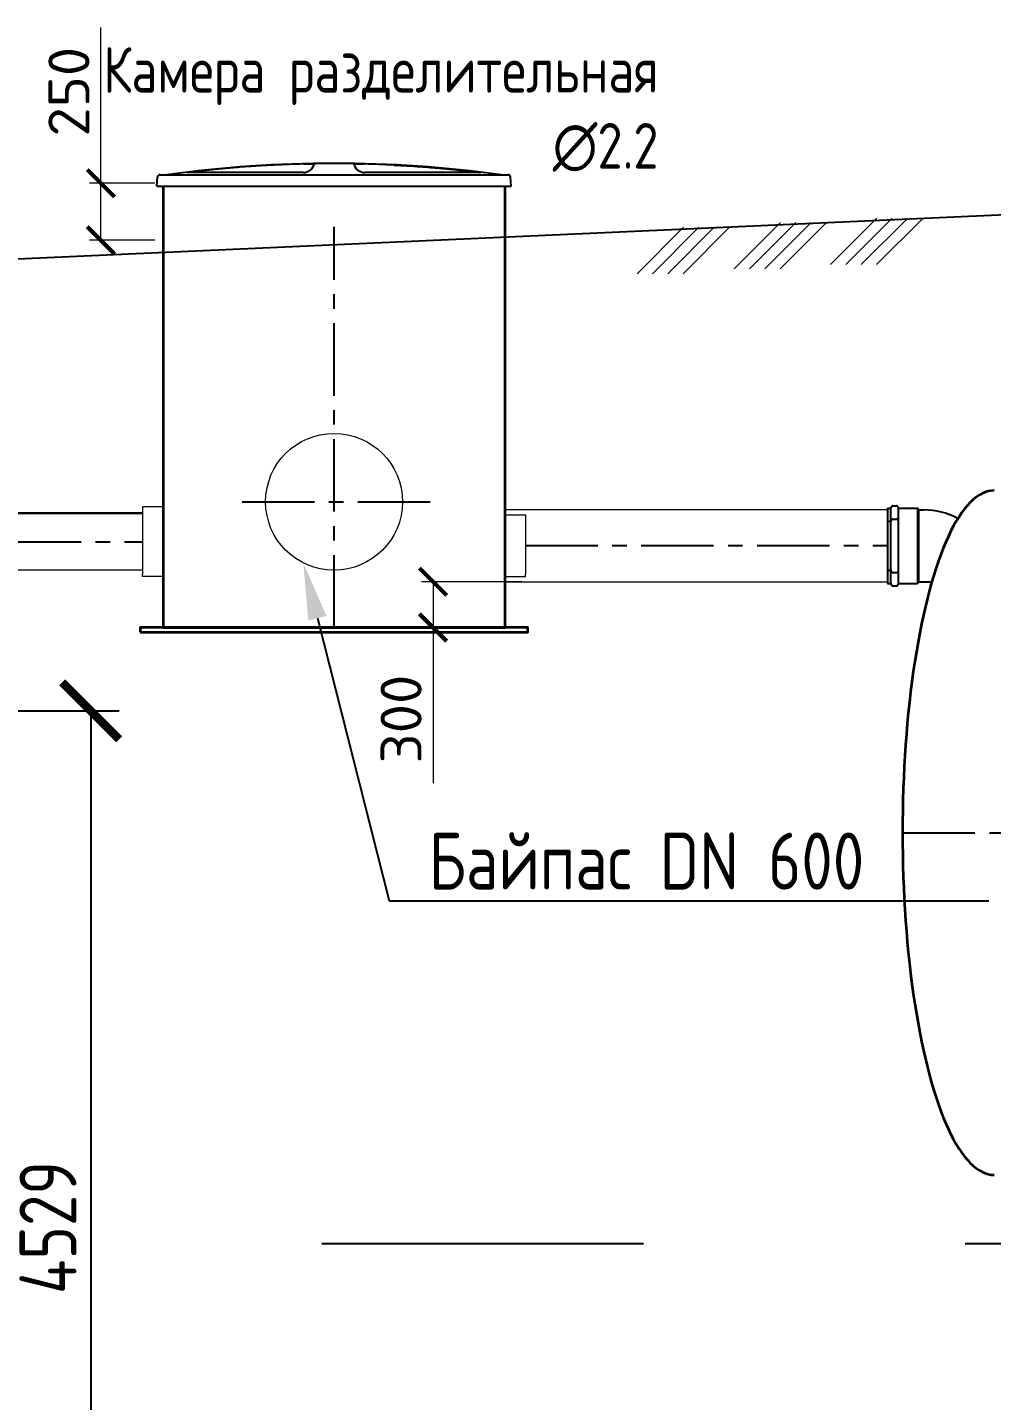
# Model space of a CAD drawing. Header units: millimetres. Extents: x 24859265 to 26550985, y 32092698 to 33532929.
# Drawn here: x 26250112 to 26254340, y 33137289 to 33143308 of the extents above; entities that cross this region are included whole.
import ezdxf
from ezdxf import colors
from ezdxf.entities.mleader import LeaderData, LeaderLine
from ezdxf.math import Vec2, Vec3

# ---------------------------------------------------------------- set-up
doc = ezdxf.new("R2010")
doc.units = ezdxf.units.MM
doc.linetypes.add('осевая', pattern=[50.8, 31.75, -6.35, 6.35, -6.35])
doc.linetypes.add('Штриховая', pattern=[2822.222233, 1411.111116, -1411.111116])
for name, color, linetype in [('Mitat', 1, 'Continuous'), ('Выноски', 7, 'Continuous'), ('Системный слой', 7, 'Continuous')]:
    doc.layers.add(name, color=color, linetype=linetype)
doc.styles.add('ARTEM Arial', font='simplex.shx')
doc.styles.add('ARTEM GOST', font='GOST_0.TTF')
doc.styles.add('GOST 2.304', font='GOST_0.TTF')
doc.styles.get("Standard").update_dxf_attribs({"font": 'arial.ttf'})
doc.dimstyles.new('ARTEM', dxfattribs={"dimtxt": 70, "dimasz": 50, "dimexe": 35, "dimexo": 15, "dimgap": 10, "dimtad": 1, "dimdec": 0, "dimtxsty": 'ARTEM Arial', "dimcen": 2.5, "dimclrd": 7, "dimclre": 7, "dimclrt": 7, "dimadec": 0, "dimazin": 0, "dimtfac": 1, "dimtdec": 0, "dimtmove": 0, "dimatfit": 3, "dimfxl": 1, "dimlwd": 15, "dimlwe": 15, "dimarcsym": 0})
doc.dimstyles.new('ISO-25', dxfattribs={"dimtxt": 2.5, "dimasz": 2.5, "dimexe": 1.25, "dimexo": 0.625, "dimtad": 1, "dimtxsty": 'Standard', "dimcen": 2.5, "dimadec": 0, "dimazin": 0, "dimtfac": 1, "dimtmove": 0, "dimatfit": 3, "dimfxl": 1, "dimarcsym": 0})

# ---------------------------------------------------------------- blocks, each defined once
blk = doc.blocks.new('_ArchTick')
at = {"color": 0, "linetype": 'ByBlock', "const_width": 0.15}
blk.add_lwpolyline([(-0.5, -0.5), (0.5, 0.5)], dxfattribs=at)
blk = doc.blocks.new('*D209')
at = {"color": 5, "lineweight": 15, "transparency": 16777216}
for p, q in [((26252280.7, 33140878), (26251840.5, 33140878)), ((26251890.5, 33140878), (26251890.5, 33140677.7)), ((26252191.3, 33140677.7), (26251840.5, 33140677.7)), ((26251890.5, 33140677.7), (26251890.5, 33139994.9))]:
    blk.add_line(p, q, dxfattribs=at)
at = {"color": 5, "lineweight": 15, "transparency": 16777216, "xscale": 120, "yscale": 120, "zscale": 120}
for p, rotation in [((26251890.5, 33140878), 90), ((26251890.5, 33140677.7), 270)]:
    blk.add_blockref('_ArchTick', p, dxfattribs=dict(at, rotation=rotation))
at = {"color": 7, "lineweight": 20, "transparency": 16777216, "insert": (26251750.5, 33140276.3), "char_height": 180, "attachment_point": 5, "rotation": 90, "style": 'ARTEM Arial'}
blk.add_mtext('300', dxfattribs=at)
blk = doc.blocks.new('*D210')
at = {"color": 5, "lineweight": 15, "transparency": 16777216}
for p, q in [((26250433.5, 33142625), (26250433.5, 33143307.8)), ((26250670.2, 33142625), (26250383.5, 33142625)), ((26250433.5, 33142375), (26250433.5, 33142625)), ((26250670.2, 33142375), (26250383.5, 33142375))]:
    blk.add_line(p, q, dxfattribs=at)
at = {"color": 5, "lineweight": 15, "transparency": 16777216, "xscale": 120, "yscale": 120, "zscale": 120}
for p, rotation in [((26250433.5, 33142625), 90), ((26250433.5, 33142375), 270)]:
    blk.add_blockref('_ArchTick', p, dxfattribs=dict(at, rotation=rotation))
at = {"color": 7, "lineweight": 20, "transparency": 16777216, "insert": (26250293.5, 33143026.4), "char_height": 180, "attachment_point": 5, "rotation": 90, "style": 'ARTEM Arial'}
blk.add_mtext('250', dxfattribs=at)
blk = doc.blocks.new('*D213')
at = {"color": 0, "lineweight": -2, "transparency": 16777216}
for p, q in [((26249731.1, 33140312.1), (26250514.3, 33140312.1)), ((26250389.3, 33140312.1), (26250389.3, 33135783.2)), ((26249731.1, 33135783.2), (26250514.3, 33135783.2))]:
    blk.add_line(p, q, dxfattribs=at)
at = {"color": 0, "lineweight": -2, "transparency": 16777216, "xscale": 250, "yscale": 250, "zscale": 250}
for p, rotation in [((26250389.3, 33140312.1), 90), ((26250389.3, 33135783.2), 270)]:
    blk.add_blockref('_ArchTick', p, dxfattribs=dict(at, rotation=rotation))
at = {"color": 0, "transparency": 16777216, "insert": (26250201.8, 33138047.7), "char_height": 250, "attachment_point": 5, "rotation": 90, "style": 'GOST 2.304'}
blk.add_mtext('4529', dxfattribs=at)

msp = doc.modelspace()

# ---------------------------------------------------------------- linework, layer by layer
at = {"lineweight": 35}
for p, q in [((26250706.3031, 33142612.013), (26250706.3031, 33140677.7073)), ((26252206.3031, 33140677.7073), (26252206.3031, 33142612.013)), ((26250706.3031, 33140677.7073), (26252206.3031, 33140677.7073))]:
    msp.add_line(p, q, dxfattribs=at)
at = {"lineweight": 20}
for p, q in [((26253634.0431, 33142268.3894), (26253837.5234, 33142471.8696)), ((26253701.3951, 33142268.3894), (26253904.8753, 33142471.8696)), ((26253768.747, 33142268.3894), (26253972.2273, 33142471.8696)), ((26253836.0991, 33142268.3894), (26254039.5794, 33142471.8696)), ((26252785.7235, 33142228.2928), (26252989.2037, 33142431.773)), ((26252853.0754, 33142228.2928), (26253056.5556, 33142431.773)), ((26252920.4274, 33142228.2928), (26253123.9076, 33142431.773)), ((26252987.7795, 33142228.2928), (26253191.2597, 33142431.773)), ((26253210.9039, 33142249.3617), (26253414.3841, 33142452.8419)), ((26253278.2558, 33142249.3617), (26253481.7361, 33142452.8419)), ((26253345.6078, 33142249.3617), (26253549.088, 33142452.8419)), ((26253412.9599, 33142249.3617), (26253616.4401, 33142452.8419)), ((26250616.9469, 33141206.4866), (26250616.9469, 33140911.5791)), ((26250616.9469, 33141206.4866), (26250616.9469, 33141195.6791)), ((26250706.3031, 33141206.4866), (26250616.9469, 33141206.4866)), ((26252206.3031, 33141194.6291), (26253883.8174, 33141194.6291)), ((26252206.3031, 33141171.8866), (26252295.6592, 33141171.8866)), ((26252295.6592, 33141171.8866), (26252295.6592, 33141161.0791)), ((26252295.6592, 33141161.0791), (26252295.6592, 33140911.5791)), ((26250616.9469, 33140928.6291), (26248630.3897, 33140928.6291)), ((26250616.9469, 33140900.7717), (26250616.9469, 33140911.5791)), ((26250706.3031, 33140900.7717), (26250616.9469, 33140900.7717)), ((26252206.3031, 33140900.7717), (26252295.6592, 33140900.7717)), ((26252295.6592, 33140900.7717), (26252295.6592, 33140911.5791)), ((26252206.3031, 33140878.0291), (26253883.8174, 33140878.0291))]:
    msp.add_line(p, q, dxfattribs=at)
at = {"color": 1, "linetype": 'осевая', "lineweight": 25, "ltscale": 10}
for p, q in [((26251456.3031, 33140677.7073), (26251456.3031, 33142433.8338)), ((26251052.8358, 33141228.6291), (26251878.5521, 33141228.6291)), ((26248505.3897, 33141053.6291), (26250616.9469, 33141053.6291)), ((26252295.6592, 33141036.3291), (26253883.8174, 33141036.3291)), ((26253949.5641, 33139778.0291), (26261949.5641, 33139778.0291))]:
    msp.add_line(p, q, dxfattribs=at)
at = {"color": 7, "lineweight": 25}
for p, q in [((26253883.8174, 33141200.7291), (26253883.8174, 33140870.3291)), ((26253883.8174, 33141200.7291), (26253898.8174, 33141200.7291)), ((26253898.8174, 33140868.7291), (26253898.8174, 33141202.3291)), ((26253907.5174, 33141211.0291), (26253922.8174, 33141211.0291)), ((26253931.5174, 33140868.7291), (26253931.5174, 33141202.3291)), ((26253931.5174, 33141200.7291), (26254015.8174, 33141200.7291)), ((26254020.263, 33141193.0291), (26254015.8174, 33141200.7291)), ((26254020.263, 33141193.0291), (26254042.763, 33141193.0291)), ((26253883.8174, 33141144.0291), (26253883.8174, 33140928.6291)), ((26253883.8174, 33141144.0291), (26253898.8174, 33141144.0291)), ((26253898.8174, 33140927.0291), (26253898.8174, 33141144.0291)), ((26253907.5174, 33141152.7291), (26253922.8174, 33141152.7291)), ((26253931.5174, 33140927.0291), (26253931.5174, 33141144.0291)), ((26253883.8174, 33140928.6291), (26253898.8174, 33140928.6291)), ((26253907.5174, 33140918.3291), (26253922.8174, 33140918.3291)), ((26253883.8174, 33140870.3291), (26253898.8174, 33140870.3291)), ((26253907.5174, 33140860.0291), (26253922.8174, 33140860.0291)), ((26253931.5174, 33140870.3291), (26254015.8174, 33140870.3291)), ((26254020.263, 33140878.0291), (26254015.8174, 33140870.3291)), ((26254020.263, 33140878.0291), (26254078.3372, 33140878.0291))]:
    msp.add_line(p, q, dxfattribs=at)
at = {"lineweight": 30}
msp.add_line((26248380.3897, 33141178.6291), (26250616.9469, 33141178.6291), dxfattribs=at)
at = {"color": 4, "linetype": 'Штриховая'}
msp.add_line((26076424.681, 33137978.0291), (26285187.4693, 33137978.0291), dxfattribs=at)
msp.add_lwpolyline([(26248066.975, 33142077.424), (26248630.3897, 33142228.6291), (26255903.6059, 33142555.6912)])
at = {"lineweight": 35}
msp.add_lwpolyline([(26250606.3031, 33140657.7073), (26252306.3031, 33140657.7073), (26252306.3031, 33140677.7073), (26250606.3031, 33140677.7073)], close=True, dxfattribs=at)
at = {"lineweight": 20}
msp.add_circle((26251456.3031, 33141228.6291), 300, dxfattribs=at)
at = {"color": 7, "lineweight": 25}
for centre, radius, start, end in [((26253907.5174, 33141202.3291), 8.7, 90, 180), ((26253922.8174, 33141202.3291), 8.7, 0, 90), ((26254042.763, 33140878.0291), 315, 61.6369487, 90), ((26253907.5174, 33141144.0291), 8.7, 90, 180), ((26253922.8174, 33141144.0291), 8.7, 0, 90), ((26253907.5174, 33140927.0291), 8.7, 180, 270), ((26253922.8174, 33140927.0291), 8.7, 270, 0), ((26253907.5174, 33140868.7291), 8.7, 180, 270), ((26253922.8174, 33140868.7291), 8.7, 270, 0)]:
    msp.add_arc(centre, radius, start, end, dxfattribs=at)
at = {"lineweight": 35}
msp.add_ellipse((26254351.8156, 33139778.0291), major_axis=(0, 1500), ratio=0.268167651, start_param=0, end_param=3.141592654, dxfattribs=at)
at = {"layer": 'Mitat', "color": 7, "lineweight": 25}
for p, q in [((26254015.8174, 33141200.7291), (26254015.8174, 33140870.3291)), ((26254020.263, 33141193.0291), (26254020.263, 33140878.0291))]:
    msp.add_line(p, q, dxfattribs=at)
at = {"layer": 'Системный слой', "color": 7, "lineweight": 25}
for p, q in [((26251370.0118, 33142709.6573), (26251368.2773, 33142704.8918)), ((26251544.3288, 33142704.8918), (26251542.5943, 33142709.6573)), ((26250678.9286, 33142612.013), (26250682.5044, 33142652.8846)), ((26250692.4664, 33142662.013), (26251456.3031, 33142662.013)), ((26251321.2927, 33142671.9928), (26250814.4281, 33142671.9928)), ((26251456.3031, 33142662.013), (26252220.1397, 33142662.013)), ((26252098.178, 33142671.9928), (26251591.3134, 33142671.9928)), ((26252233.6775, 33142612.013), (26252230.1017, 33142652.8846)), ((26250678.9286, 33142612.013), (26251456.3031, 33142612.013)), ((26251456.3031, 33142612.013), (26252233.6775, 33142612.013))]:
    msp.add_line(p, q, dxfattribs=at)
for centre, radius, start, end in [((26251456.3031, 33137314.123), 5397.89, 82.19547593, 97.80452407), ((26251321.2927, 33142721.9928), 50, 270, 340.00000002), ((26251591.3134, 33142721.9928), 50, 199.99999998, 270), ((26250692.4664, 33142652.013), 10, 90, 174.9999999), ((26252220.1397, 33142652.013), 10, 5.0000001, 90)]:
    msp.add_arc(centre, radius, start, end, dxfattribs=at)
for start_param, end_param in [(-1.544362263, -1.518731112), (-1.622861542, -1.597230391)]:
    msp.add_ellipse((26251456.3031, 33137972.9963), major_axis=(-5042.411, 0), ratio=0.939692621, start_param=start_param, end_param=end_param, dxfattribs=at)
for points, knots in [([(26251193.8874, 33142704.8918), (26251174.1914, 33142703.9273), (26251139.797, 33142702.052), (26251100.5308, 33142699.5273), (26251066.5566, 33142697.1529), (26251038.0267, 33142695.001), (26251009.9556, 33142692.6911), (26250991.9548, 33142691.1378), (26250978.9872, 33142689.9853), (26250966.3176, 33142688.8271), (26250954.0472, 33142687.6748), (26250942.1833, 33142686.5318), (26250930.9342, 33142685.4214), (26250920.2069, 33142684.3384), (26250910.116, 33142683.2975), (26250900.5677, 33142682.2927), (26250891.6757, 33142681.3391), (26250883.2335, 33142680.4177), (26250875.2992, 33142679.5368), (26250867.8274, 33142678.6935), (26250861.0327, 33142677.9146), (26250854.8036, 33142677.19), (26250849.2504, 33142676.535), (26250844.2652, 33142675.9391), (26250839.9577, 33142675.4177), (26250836.1137, 33142674.9468), (26250832.7401, 33142674.5285), (26250829.7478, 33142674.153), (26250827.257, 33142673.8367), (26250825.1558, 33142673.5666), (26250823.4574, 33142673.3458), (26250822.0563, 33142673.1614), (26250820.9634, 33142673.016), (26250820.054, 33142672.8937), (26250819.2876, 33142672.7895), (26250818.609, 33142672.6962), (26250818.0377, 33142672.6167), (26250817.5477, 33142672.5478), (26250817.1387, 33142672.4894), (26250816.6768, 33142672.4228), (26250816.2682, 33142672.3627), (26250815.9012, 33142672.3073), (26250815.6264, 33142672.2651), (26250815.4048, 33142672.2303), (26250815.2237, 33142672.201), (26250815.079, 33142672.1772), (26250814.9289, 33142672.1518), (26250814.7816, 33142672.1259), (26250814.6554, 33142672.1026), (26250814.5381, 33142672.0796), (26250814.4236, 33142672.0549), (26250814.3285, 33142672.0298), (26250814.2851, 33142672.0088), (26250814.3136, 33142671.9957), (26250814.382, 33142671.9928), (26250814.4281, 33142671.9928)], [0, 0, 0, 0, 8.490569597, 14.815700933, 16.914484719, 23.134057695, 27.122201016, 29.041995694, 30.919925401, 32.735662746, 34.531341505, 36.241434265, 37.886113514, 39.420046362, 40.908475093, 42.281405694, 43.58375298, 44.790497889, 45.971300354, 47.05587036, 48.069933331, 48.966850054, 49.818162945, 50.550026806, 51.208870038, 51.768774944, 52.302287244, 52.756970142, 53.158516064, 53.47745784, 53.766929302, 53.991593484, 54.179653715, 54.326331165, 54.466501519, 54.587812603, 54.697136199, 54.788021687, 54.87259205, 54.942983918, 55.075867317, 55.141920754, 55.20350917, 55.281904279, 55.320079333, 55.359591368, 55.413309431, 55.466159177, 55.517729041, 55.566129921, 55.630229632, 55.714907934, 55.808301331, 55.904815891, 56, 56, 56, 56]), ([(26251323.0272, 33142709.6573), (26251325.5471, 33142709.7199), (26251328.9239, 33142709.7975), (26251333.5164, 33142709.8913), (26251336.0048, 33142709.9378), (26251338.8648, 33142709.9873), (26251340.8674, 33142710.0189), (26251343.2055, 33142710.0523), (26251345.0934, 33142710.077), (26251347.2735, 33142710.1018), (26251349.6917, 33142710.1251), (26251351.9683, 33142710.1418), (26251354.087, 33142710.1519), (26251355.7632, 33142710.1563), (26251357.3013, 33142710.1568), (26251358.9251, 33142710.1533), (26251360.4538, 33142710.1451), (26251361.7674, 33142710.133), (26251362.9682, 33142710.1182), (26251364.1812, 33142710.0981), (26251365.5571, 33142710.0664), (26251366.6713, 33142710.0303), (26251367.5212, 33142709.9932), (26251368.1088, 33142709.9613), (26251368.6656, 33142709.9239), (26251369.2254, 33142709.8743), (26251369.8563, 33142709.7883), (26251370.0315, 33142709.7115), (26251370.0118, 33142709.6573)], [0, 0, 0, 0, 2.951327276, 3.942480367, 5.436172827, 5.934313446, 7.422775838, 7.914553493, 8.891010777, 9.852012125, 10.796872495, 12.188090515, 13.093521956, 13.97038052, 14.812532152, 15.618804417, 16.773919248, 17.632460423, 18.235017138, 19.317058324, 20.408103306, 21.758176858, 22.619837977, 23.354994625, 24.082632961, 25.14830178, 26.460010825, 29, 29, 29, 29]), ([(26251542.5943, 33142709.6573), (26251542.5866, 33142709.6784), (26251542.612, 33142709.7192), (26251542.7728, 33142709.7771), (26251543.0571, 33142709.8315), (26251543.4711, 33142709.8827), (26251544.0176, 33142709.9302), (26251544.6961, 33142709.9737), (26251545.5038, 33142710.0128), (26251546.4356, 33142710.0473), (26251547.4836, 33142710.077), (26251548.6381, 33142710.1018), (26251549.8892, 33142710.1219), (26251551.2301, 33142710.1373), (26251552.647, 33142710.1481), (26251554.1232, 33142710.1546), (26251555.8663, 33142710.1573), (26251557.8856, 33142710.1545), (26251560.03, 33142710.1451), (26251561.8432, 33142710.133), (26251563.6579, 33142710.1182), (26251565.9701, 33142710.0954), (26251568.2922, 33142710.0672), (26251570.8868, 33142710.0315), (26251573.2514, 33142709.9955), (26251575.5617, 33142709.956), (26251577.937, 33142709.913), (26251580.4788, 33142709.8638), (26251583.711, 33142709.7954), (26251586.71, 33142709.7272), (26251588.6337, 33142709.6808), (26251589.5789, 33142709.6573)], [0, 0, 0, 0, 1.1000986, 2.173880345, 3.256636995, 4.350323164, 5.448342696, 6.54820794, 7.644669376, 8.733300406, 9.810770512, 10.871185793, 11.913790339, 12.939454065, 13.951489768, 14.933691886, 15.884651136, 17.234542805, 18.509152274, 19.456508053, 20.121398222, 21.315374702, 22.923383836, 23.465806087, 24.959821216, 26.174068454, 26.573939819, 28.125278616, 29.527835655, 30.787060774, 32, 32, 32, 32]), ([(26251718.7187, 33142704.8918), (26251738.1496, 33142703.9403), (26251776.9622, 33142701.827), (26251830.1351, 33142698.3455), (26251877.511, 33142694.7854), (26251914.0713, 33142691.7411), (26251940.4361, 33142689.3733), (26251957.1111, 33142687.8124), (26251969.046, 33142686.6659), (26251980.3764, 33142685.5507), (26251991.1924, 33142684.4614), (26252001.3789, 33142683.4132), (26252011.027, 33142682.4001), (26252020.0225, 33142681.4373), (26252028.5695, 33142680.5061), (26252036.6074, 33142679.6151), (26252044.1791, 33142678.7617), (26252051.0677, 33142677.973), (26252057.3849, 33142677.239), (26252063.018, 33142676.5751), (26252068.0751, 33142675.9711), (26252072.4438, 33142675.4426), (26252076.3411, 33142674.9654), (26252079.7591, 33142674.5419), (26252082.7882, 33142674.1619), (26252085.3056, 33142673.8422), (26252087.4262, 33142673.5697), (26252089.1369, 33142673.3473), (26252090.5455, 33142673.162), (26252091.6416, 33142673.0161), (26252092.5521, 33142672.8937), (26252093.3185, 33142672.7895), (26252093.9971, 33142672.6962), (26252094.5684, 33142672.6167), (26252095.0584, 33142672.5478), (26252095.4674, 33142672.4894), (26252095.9293, 33142672.4228), (26252096.3379, 33142672.3627), (26252096.7049, 33142672.3073), (26252096.9797, 33142672.2651), (26252097.2013, 33142672.2303), (26252097.3824, 33142672.201), (26252097.5271, 33142672.1772), (26252097.6772, 33142672.1518), (26252097.8245, 33142672.1259), (26252097.9507, 33142672.1026), (26252098.068, 33142672.0796), (26252098.1825, 33142672.0549), (26252098.2776, 33142672.0298), (26252098.321, 33142672.0088), (26252098.2925, 33142671.9957), (26252098.2241, 33142671.9928), (26252098.178, 33142671.9928)], [0, 0, 0, 0, 7.927186421, 15.823074498, 21.678007793, 27.26734092, 30.775327707, 32.482930664, 34.111200546, 35.678602726, 37.142706739, 38.564199147, 39.877202513, 41.123772365, 42.280108725, 43.411763879, 44.451646154, 45.424241949, 46.284915046, 47.101989427, 47.804450887, 48.436736004, 48.973773198, 49.485261725, 49.920608522, 50.304671477, 50.609046658, 50.885036295, 51.09868006, 51.277169692, 51.415989147, 51.548651034, 51.66346448, 51.766932548, 51.852949817, 51.932989873, 51.999610617, 52.12537467, 52.187889291, 52.246178188, 52.320373547, 52.356503549, 52.393898917, 52.444739284, 52.494757822, 52.543565021, 52.589372981, 52.650038761, 52.730180716, 52.818570901, 52.909915041, 53, 53, 53, 53])]:
    msp.add_open_spline(points, degree=3, knots=knots, dxfattribs=at)

# ---------------------------------------------------------------- texts
at = {"lineweight": 20, "insert": (26252879.2442, 33143222.313), "char_height": 200, "width": 3048.508414, "attachment_point": 3, "style": 'ARTEM GOST'}
msp.add_mtext('Камера разделительная\\P∅2.2', dxfattribs=at)

# ---------------------------------------------------------------- dimensions: what is measured, and where the dimension line sits
at = {"lineweight": 20}
dim = msp.add_linear_dim(base=(26250433.4955, 33142624.97), p1=(26250685.1912, 33142374.97), p2=(26250685.1912, 33142624.97), angle=90, dimstyle='ARTEM', override={"dimtxt": 180, "dimasz": 120, "dimexe": 50, "dimgap": 50, "dimblk1": 'ArchTick', "dimblk2": 'ArchTick', "dimsah": 1, "dimclrd": 5, "dimclre": 5}, dxfattribs=at)
dim.commit()
dim.dimension.update_dxf_attribs({"geometry": '*D210', "text_midpoint": (26250293.4955, 33143026.3986)})
dim = msp.add_linear_dim(base=(26251890.4862, 33140677.7073), p1=(26252295.6592, 33140878.0291), p2=(26252206.3031, 33140677.7073), angle=90, text='300', dimstyle='ARTEM', override={"dimtxt": 180, "dimasz": 120, "dimexe": 50, "dimgap": 50, "dimblk1": 'ArchTick', "dimblk2": 'ArchTick', "dimsah": 1, "dimclrd": 5, "dimclre": 5}, dxfattribs=at)
dim.commit()
dim.dimension.update_dxf_attribs({"geometry": '*D209', "text_midpoint": (26251750.4862, 33140276.2787)})
dim = msp.add_linear_dim(base=(26250389.3182, 33135783.2213), p1=(26249668.6367, 33140312.1178), p2=(26249668.6367, 33135783.2213), angle=90, dimstyle='ISO-25', override={"dimscale": 100, "dimdec": 0, "dimlfac": 1, "dimtxsty": 'GOST 2.304', "dimblk1": 'ArchTick', "dimblk2": 'ArchTick', "dimsah": 1})
dim.commit()
dim.dimension.update_dxf_attribs({"geometry": '*D213', "text_midpoint": (26250201.8182, 33138047.6695)})

# ---------------------------------------------------------------- leaders
at = {"layer": 'Выноски', "color": 0, "lineweight": -2}
ml = msp.add_multileader_mtext('Standard', dxfattribs=at)
ml.set_content('\\A1;{\\C0;PE 100 SDR 17\\PDN250, L=65 м, h\\H0.7x;\\S^ лот;\\H1.4286x;=1.3 м,\\PСброс условно-чистых стоков в р.Бельбек}', color=5, style='GOST 2.304')
ml.set_leader_properties(lineweight=-3)
ml.build(insert=Vec2(0, 0))
ml.multileader.update_dxf_attribs({"text_left_attachment_type": 6, "text_right_attachment_type": 6, "dogleg_length": 1, "arrow_head_size": 250, "scale": 100})
ctx = ml.context
ctx.base_point, ctx.scale, ctx.char_height, ctx.arrow_head_size, ctx.landing_gap_size, ctx.plane_origin = Vec3(26355468.9519, 33141526.3866), 100, 250, 250, 180, Vec3(26313105.5098, 33121257.1893)
ctx.left_attachment, ctx.right_attachment, ctx.text_align_type = 6, 6, 1
notes = []
notes.append((ctx, [(0, (1, 1, 0), (26355448.9823, 33141526.3866), (1, 0), 19.9696, [(1, [(26354643.5309, 33142143.4931)], 0, [])])]))
ctx.mtext.insert, ctx.mtext.width, ctx.mtext.alignment, ctx.mtext.flow_direction = Vec3(26357234.8537, 33141847.6381), 3875, 2, 5
ml = msp.add_multileader_mtext('Standard', dxfattribs=at)
ml.set_content('{\\C0;Байпас DN 600}', color=5, style='GOST 2.304')
ml.set_leader_properties(lineweight=-3)
ml.build(insert=Vec2(0, 0))
ml.multileader.update_dxf_attribs({"text_left_attachment_type": 6, "text_right_attachment_type": 6, "dogleg_length": 1, "arrow_head_size": 250, "scale": 100})
ctx = ml.context
ctx.base_point, ctx.scale, ctx.char_height, ctx.arrow_head_size, ctx.landing_gap_size, ctx.plane_origin = Vec3(26251717.3965, 33139478.7404), 100, 250, 250, 180, Vec3(26207112.0041, 33119126.8924)
ctx.left_attachment, ctx.right_attachment, ctx.text_align_type = 6, 6, 1
notes.append((ctx, [(0, (1, 1, 0), (26251697.4269, 33139478.7404), (1, 0), 19.9696, [(1, [(26251321.7744, 33140960.4836)], 0, [])])]))
ctx.mtext.insert, ctx.mtext.alignment, ctx.mtext.flow_direction = Vec3(26252826.0572, 33139778.7404), 2, 5
for ctx, leaders in notes:
    for number, flags, end, landing, length, lines in leaders:
        leader = LeaderData()
        leader.index, (leader.has_last_leader_line, leader.has_dogleg_vector, leader.attachment_direction) = number, flags
        leader.last_leader_point, leader.dogleg_vector, leader.dogleg_length = Vec3(end), Vec3(landing), length
        for number, points, colour, breaks in lines:
            line = LeaderLine()
            line.index, line.vertices, line.color, line.breaks = number, Vec3.list(points), colors.encode_raw_color(colour), breaks
            leader.lines.append(line)
        ctx.leaders.append(leader)

doc.saveas('drawing.dxf')
